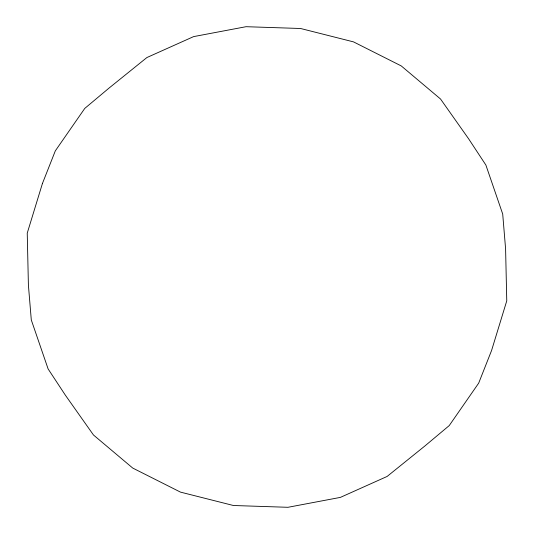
<?xml version="1.0" encoding="UTF-8"?>
<svg xmlns="http://www.w3.org/2000/svg" width="534" height="534" viewBox="0 0 534 534"><rect width="100%" height="100%" fill="white"/><g stroke="black" fill="none" stroke-linecap="round" stroke-linejoin="round"><path stroke-width="0.8" d="M42.426 183.502L27.241 233.138L28.402 285.089L31.292 319.953L48.113 368.941L65.328 395.127L93.47 434.99L132.739 468.071L180.479 492.121L233.418 505.504L287.953 507.3L340.378 497.394L387.11 476.455L424.964 445.917L449.234 425.585L478.684 383.138L491.574 350.498L506.759 300.862L505.598 248.911L502.708 214.047L485.887 165.059L468.672 138.873L440.53 99.01L401.261 65.929L353.521 41.879L300.582 28.496L246.047 26.7L193.622 36.606L146.89 57.545L109.036 88.083L84.766 108.415L55.316 150.862L42.426 183.502"/></g></svg>
